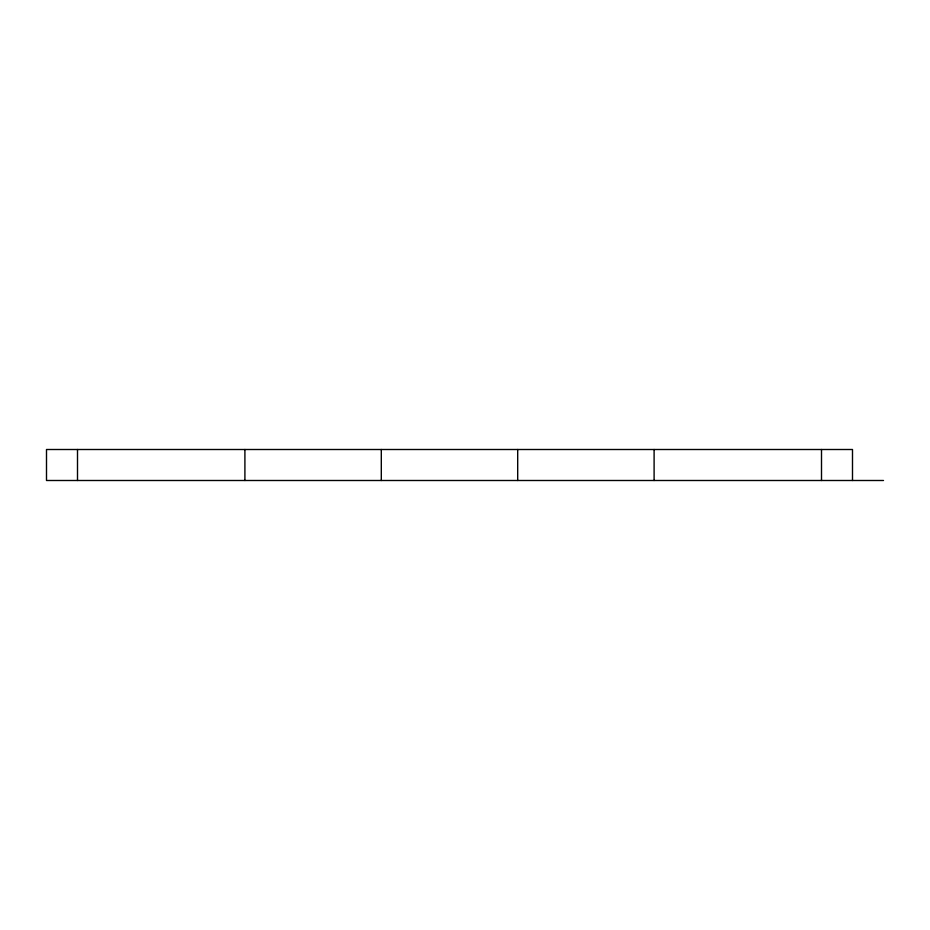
<?xml version="1.0" encoding="UTF-8"?>
<svg xmlns="http://www.w3.org/2000/svg" width="930" height="930" viewBox="0 0 930 930"><rect width="100%" height="100%" fill="white"/><g stroke="black" fill="none" stroke-linecap="round" stroke-linejoin="round"><path stroke-width="1.4" d="M883.5 480.496L46.5 480.496L46.5 449.504L852.496 449.504L852.496 480.496M821.504 449.504L821.504 480.496M654.104 449.504L654.104 480.496M517.696 449.504L517.696 480.496M381.3 449.504L381.3 480.496M244.904 449.504L244.904 480.496M77.504 449.504L77.504 480.496"/></g></svg>
